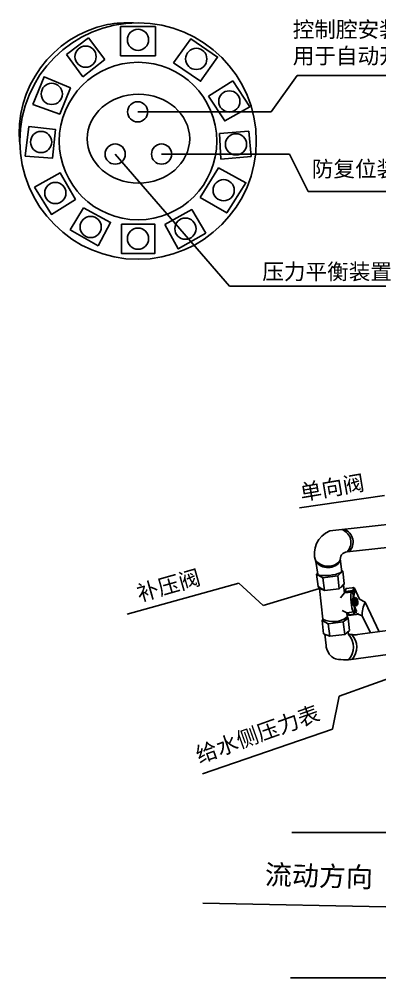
# Model space of a CAD drawing. Header units: millimetres. Extents: x 270980 to 377517, y 122245 to 152875.
# Drawn here: x 289005 to 298111, y 126216 to 150438 of the extents above; entities that cross this region are included whole.
import ezdxf

# ---------------------------------------------------------------- set-up
doc = ezdxf.new("R2010")
doc.units = ezdxf.units.MM
doc.styles.get("Standard").update_dxf_attribs({"font": 'arial.ttf'})

msp = doc.modelspace()

# ---------------------------------------------------------------- linework, layer by layer
for p, q in [((291567, 150250), (291567, 149512)), ((291567, 150250), (292443, 150250)), ((292443, 150254), (292443, 149509)), ((290758, 149970), (290197, 149543)), ((291166, 149418), (290758, 149970)), ((290197, 149543), (290610, 148983)), ((291567, 149512), (292443, 149509)), ((290610, 148983), (291166, 149418)), ((289245, 147729), (289152, 146980)), ((294063, 147550), (294807, 147605)), ((294100, 146898), (294063, 147550)), ((294807, 147605), (294863, 146964)), ((294863, 146964), (294100, 146898)), ((301150, 137984), (296850, 137506)), ((301206, 137409), (297288, 136980)), ((296545, 136418), (296494, 136732)), ((297149, 136465), (297119, 136745)), ((296516, 136413), (296553, 136101)), ((297175, 136490), (297211, 136178)), ((296713, 135999), (296675, 136323)), ((297089, 136043), (297051, 136370)), ((297211, 136178), (297089, 136043)), ((297211, 136178), (297195, 136134)), ((297195, 136134), (297218, 135939)), ((296553, 136101), (296713, 135999)), ((296553, 136101), (296585, 136056)), ((296585, 136056), (296676, 135278)), ((297089, 136043), (296713, 135999)), ((297218, 135939), (297121, 135817)), ((297218, 135939), (297404, 135961)), ((297253, 136055), (297242, 135978)), ((297242, 135978), (297438, 136001)), ((297242, 135978), (297257, 135965)), ((297412, 136073), (297253, 136055)), ((297257, 135965), (297438, 135986)), ((297412, 136073), (297443, 136077)), ((297443, 136077), (297438, 136001)), ((297438, 136001), (297473, 135991)), ((297438, 135986), (297459, 135982)), ((297443, 136077), (297475, 136063)), ((297459, 135982), (297465, 135966)), ((297475, 136063), (297473, 135991)), ((297473, 135991), (297478, 135973)), ((297475, 136063), (297598, 135783)), ((297437, 135797), (297418, 135795)), ((297482, 135819), (297459, 135773)), ((297483, 135776), (297459, 135773)), ((297459, 135773), (297475, 135655)), ((297500, 135659), (297475, 135655)), ((297506, 135618), (297475, 135655)), ((297508, 135823), (297482, 135819)), ((297508, 135823), (297483, 135776)), ((297483, 135776), (297500, 135659)), ((297500, 135659), (297533, 135622)), ((297521, 135803), (297508, 135823)), ((297512, 135802), (297523, 135804)), ((297544, 135645), (297530, 135644)), ((297533, 135622), (297541, 135645)), ((297598, 135783), (297738, 135706)), ((297738, 135706), (298093, 134960)), ((297160, 135494), (297276, 135439)), ((297276, 135439), (297453, 135460)), ((297276, 135439), (297289, 135334)), ((297303, 135432), (297299, 135419)), ((297325, 135422), (297299, 135419)), ((297299, 135419), (297323, 135373)), ((297324, 135435), (297303, 135432)), ((297329, 135388), (297323, 135445)), ((297459, 135404), (297329, 135388)), ((297454, 135627), (297438, 135626)), ((297453, 135460), (297459, 135404)), ((297459, 135404), (297467, 135419)), ((297467, 135419), (297462, 135468)), ((297480, 135453), (297464, 135451)), ((297465, 135439), (297489, 135442)), ((297533, 135622), (297506, 135618)), ((297547, 135433), (297564, 135403)), ((297564, 135403), (297662, 135358)), ((296653, 135241), (296676, 135278)), ((296692, 134909), (296653, 135241)), ((296653, 135241), (296811, 135163)), ((297187, 135207), (296811, 135163)), ((296811, 135163), (296847, 134847)), ((297314, 135300), (297187, 135207)), ((297187, 135207), (297224, 134891)), ((297314, 135300), (297289, 135334)), ((297314, 135300), (297294, 135286)), ((297349, 134994), (297314, 135300)), ((297512, 135396), (297323, 135373)), ((297552, 134888), (299817, 135189)), ((297662, 135358), (297877, 134931)), ((297349, 134994), (297224, 134891)), ((297321, 134888), (297313, 134964)), ((296847, 134847), (296692, 134909)), ((296754, 134615), (296719, 134898)), ((297224, 134891), (296847, 134847)), ((297321, 134888), (297417, 134888)), ((297574, 134287), (299928, 134610)), ((295886, 129887), (301086, 129888)), ((293639, 128102), (300406, 127964)), ((295859, 126216), (301110, 126216))]:
    msp.add_line(p, q)
at = {"color": 3}
for p, q in [((295372, 148097), (296027, 149012)), ((296027, 149012), (300290, 149012)), ((291997, 148097), (295372, 148097)), ((291430, 147029), (294318, 143691)), ((292601, 147029), (295832, 147029)), ((295832, 147029), (296306, 146087)), ((296306, 146087), (300474, 146087)), ((294318, 143691), (299846, 143691)), ((298226, 138403), (296080, 138090)), ((294551, 136188), (291735, 135406)), ((295165, 135626), (294551, 136188)), ((296585, 136056), (295165, 135626)), ((300040, 134390), (297083, 133334)), ((297083, 133334), (296913, 132500)), ((296913, 132500), (293635, 131370))]:
    msp.add_line(p, q, dxfattribs=at)
for points in [[(292898, 149337), (293340, 149945), (294014, 149479), (293587, 148869), (292898, 149337)], [(289353, 148283), (290030, 148040), (290298, 148700), (289635, 148982), (289353, 148283)], [(293786, 148494), (294396, 148883)], [(293786, 148494), (294195, 147869), (294826, 148222), (294396, 148883)], [(289245, 147729), (289919, 147651), (289845, 146925), (289152, 146980)], [(289389, 146195), (290042, 146552), (290426, 145883), (289818, 145504), (289389, 146195)], [(293578, 145929), (294248, 145542), (294731, 146306), (294040, 146678), (293578, 145929)], [(290294, 145114), (290626, 145675)], [(290626, 145675), (291311, 145302), (290997, 144711)], [(292682, 145249), (293361, 145626), (293720, 145033)], [(290997, 144711), (290294, 145114), (290294, 145114)], [(291585, 145259), (292429, 145259), (292429, 144515), (291589, 144515), (291585, 145259)], [(292682, 145249), (293020, 144634), (293720, 145033)], [(297175, 136490), (297051, 136370), (296675, 136323), (296516, 136413), (296542, 136437)], [(297145, 136508), (297175, 136490)]]:
    msp.add_lwpolyline(points)
for centre, radius in [((292006, 147358), 2987), ((292006, 149916), 268), ((290682, 149489), 268), ((293476, 149434), 268), ((292006, 147358), 1990), ((289828, 148549), 268), ((294312, 148360), 268), ((291997, 148097), 255), ((289559, 147334), 268), ((294479, 147276), 268), ((291430, 147029), 255), ((292601, 147029), 255), ((289918, 146047), 268), ((294168, 146116), 268), ((290809, 145187), 268), ((293203, 145144), 268), ((292006, 144892), 268)]:
    msp.add_circle(centre, radius)
for centre, radius, start, end in [((291807, 147558), 2802, 101.8167, 185.9436), ((291754, 147410), 2937, 87.2919, 100.2246), ((297074, 136934), 614, 111.3726, 199.1863), ((297036, 137216), 346, 316.8418, 69.8299), ((297091, 137225), 346, 316.2912, 68.8263), ((297299, 136794), 186, 93.2821, 195.3721), ((296801, 137004), 391, 215.2257, 323.8678), ((296802, 136973), 391, 218.0384, 324.23), ((296832, 136549), 552, 301.8171, 311.1248), ((296832, 136549), 552, 243.4342, 254.3084), ((298084, 135775), 647, 162.8632, 207.262), ((298139, 135784), 687, 164.0292, 206.3977), ((298528, 135351), 866, 155.7893, 179.5073), ((297475, 135487), 34.5, 278.883, 345.8868), ((297486, 135479), 37.7, 274.3649, 359.5097), ((297510, 135433), 36.4, 272.5683, 0.8621), ((296938, 135789), 575, 242.8861, 307.561), ((296978, 134570), 468, 317.2315, 42.7685), ((297061, 134570), 468, 318.439, 42.7685), ((297485, 135645), 760, 264.9049, 275.0951), ((297126, 134637), 373, 183.3188, 213.4523), ((297248, 135707), 1457, 262.8718, 282.9483)]:
    msp.add_arc(centre, radius, start, end)
for centre, major_axis, ratio, start_param, end_param in [((292017, 147418), (-1293, 0), 0.868853, -3.141592653589792, 3.141592653589792), ((296846, 136447), (-301, -35), 0.20003, 6.184212, 9.424778), ((297428, 135710), (24, -251), 0.168378, 2.282235, 7.156083), ((297428, 135710), (9.9, -84.7), 0.226654, 3.141593, 6.283185), ((297521, 135723), (9.2, -79.1), 0.258023, 3.122741, 6.283185), ((297095, 134574), (-314, 0), 1, 6.751403, 7.766074)]:
    msp.add_ellipse(centre, major_axis=major_axis, ratio=ratio, start_param=start_param, end_param=end_param)
msp.add_ellipse((297533, 135724), major_axis=(9.3, -79.2), ratio=0.257394)

# ---------------------------------------------------------------- texts
at = {"char_height": 400, "attachment_point": 1}
for s, width, gutter_width, heights, insert in [('{\\fSimSun|b0|i0|c134|p2;控制腔安装电磁阀用于自动开启系统}', 4726.63, 8.4, [0], (295913, 150378)), ('{\\fSimSun|b0|i0|c134|p2;防复位装置}', 4235.29, 12.5, [0], (296395, 146855)), ('{\\fSimSun|b0|i0|c134|p2;压力平衡装置}', 6966.87, 12.5, [2.61], (295144, 144259))]:
    msp.add_mtext_dynamic_manual_height_columns(s, width=width, gutter_width=gutter_width, heights=heights, dxfattribs=dict(at, insert=insert))
at = {"attachment_point": 1}
for s, width, insert, char_height, rotation in [('{\\fSimSun|b0|i0|c134|p2;单向阀}', 1931.28, (296066, 138666), 400, 9.5826), ('{\\fSimSun|b0|i0|c134|p2;补压阀}', 1862.19, (291933, 136104), 400, 15.7742), ('{\\fSimSun|b0|i0|c134|p2;给水侧压力表}', 3475.4, (293416, 132012), 400, 19.7364), ('{\\fSimSun|b0|i0|c134|p2;流动方向}', 3741.85, (295218, 129080), 500, 358.3757)]:
    msp.add_mtext_dynamic_manual_height_columns(s, width=width, gutter_width=12.5, heights=[0], dxfattribs=dict(at, insert=insert, char_height=char_height, rotation=rotation))

doc.saveas('drawing.dxf')
